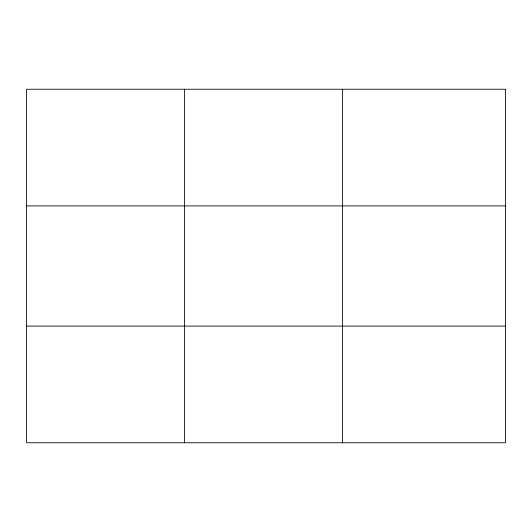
<?xml version="1.0" encoding="UTF-8"?>
<svg xmlns="http://www.w3.org/2000/svg" width="532" height="532" viewBox="0 0 532 532"><rect width="100%" height="100%" fill="white"/><g stroke="black" fill="none" stroke-linecap="round" stroke-linejoin="round"><path stroke-width="0.8" d="M184.604 442.764L184.604 89.236M342.608 442.764L342.608 89.236M26.6 205.904L505.4 205.904M26.6 326.096L505.4 326.096M505.4 89.236L505.4 442.764L26.6 442.764L26.6 89.236L505.4 89.236"/></g></svg>
